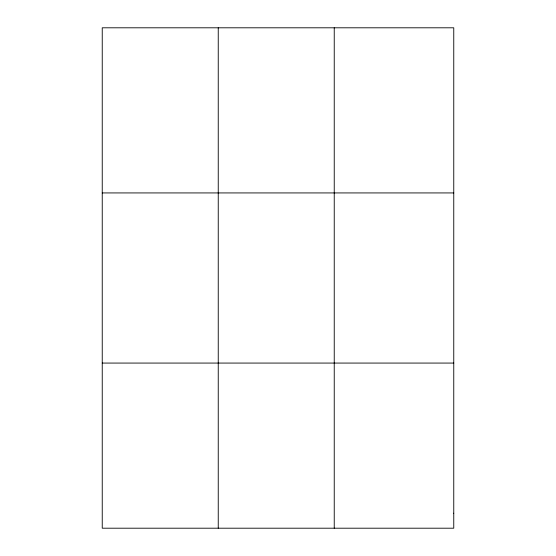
<?xml version="1.0" encoding="UTF-8"?>
<svg xmlns="http://www.w3.org/2000/svg" width="556" height="556" viewBox="0 0 556 556"><rect width="100%" height="100%" fill="white"/><g stroke="black" fill="none" stroke-linecap="round" stroke-linejoin="round"><path stroke-width="0.83" d="M218.244 528.2L218.244 27.8M334.239 528.2L334.239 27.8M102.241 192.932L453.759 192.932M102.241 363.068L453.759 363.068M453.759 513.188L453.759 528.2L102.241 528.2L102.241 27.8L453.759 27.8L453.759 513.188"/></g></svg>
